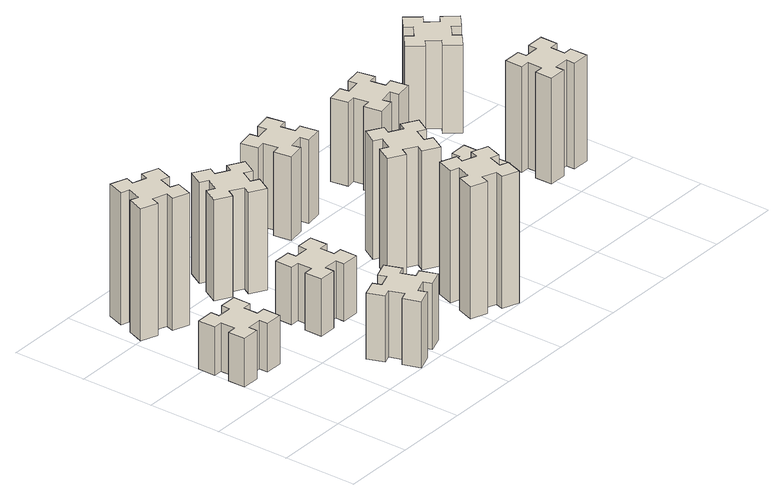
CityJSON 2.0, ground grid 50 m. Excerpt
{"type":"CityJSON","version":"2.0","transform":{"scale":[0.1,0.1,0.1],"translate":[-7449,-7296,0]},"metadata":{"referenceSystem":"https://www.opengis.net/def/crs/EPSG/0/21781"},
"CityObjects":{
"building1":{"type":"Building","attributes":{"class":"1000","function":"1000","usage":"1000","yearOfConstruction":2016,"roofType":"1000","measuredHeight":33,"storeysAboveGround":30,"storeysBelowGround":0},"geometry":[{"type":"Solid","lod":"1","boundaries":[[[[0,1,2,3,4,5,6,7,8,9,10,11,12,13,14,15,16,17,18,19]],[[17,16,20,21]],[[16,15,22,20]],[[15,14,23,22]],[[14,13,24,23]],[[13,12,25,24]],[[12,11,26,25]],[[11,10,27,26]],[[10,9,28,27]],[[9,8,29,28]],[[8,7,30,29]],[[7,6,31,30]],[[6,5,32,31]],[[5,4,33,32]],[[4,3,34,33]],[[3,2,35,34]],[[2,1,36,35]],[[1,0,37,36]],[[0,19,38,37]],[[19,18,39,38]],[[18,17,21,39]],[[24,25,26,27,28,29,30,31,32,33,34,35,36,37,38,39,21,20,22,23]]]]}]},
"building2":{"type":"Building","attributes":{"class":"1000","function":"1000","usage":"1000","yearOfConstruction":2016,"roofType":"1000","measuredHeight":90,"storeysAboveGround":30,"storeysBelowGround":0},"geometry":[{"type":"Solid","lod":"1","boundaries":[[[[40,41,42,43,44,45,46,47,48,49,50,51,52,53,54,55,56,57,58,59]],[[57,56,60,61]],[[56,55,62,60]],[[55,54,63,62]],[[54,53,64,63]],[[53,52,65,64]],[[52,51,66,65]],[[51,50,67,66]],[[50,49,68,67]],[[49,48,69,68]],[[48,47,70,69]],[[47,46,71,70]],[[46,45,72,71]],[[45,44,73,72]],[[44,43,74,73]],[[43,42,75,74]],[[42,41,76,75]],[[41,40,77,76]],[[40,59,78,77]],[[59,58,79,78]],[[58,57,61,79]],[[64,65,66,67,68,69,70,71,72,73,74,75,76,77,78,79,61,60,62,63]]]]}]},
"building3":{"type":"Building","attributes":{"class":"1000","function":"1000","usage":"1000","yearOfConstruction":2016,"roofType":"1000","measuredHeight":45,"storeysAboveGround":30,"storeysBelowGround":0},"geometry":[{"type":"Solid","lod":"1","boundaries":[[[[80,81,82,83,84,85,86,87,88,89,90,91,92,93,94,95,96,97,98,99]],[[97,96,100,101]],[[96,95,102,100]],[[95,94,103,102]],[[94,93,104,103]],[[93,92,105,104]],[[92,91,106,105]],[[91,90,107,106]],[[90,89,108,107]],[[89,88,109,108]],[[88,87,110,109]],[[87,86,111,110]],[[86,85,112,111]],[[85,84,113,112]],[[84,83,114,113]],[[83,82,115,114]],[[82,81,116,115]],[[81,80,117,116]],[[80,99,118,117]],[[99,98,119,118]],[[98,97,101,119]],[[104,105,106,107,108,109,110,111,112,113,114,115,116,117,118,119,101,100,102,103]]]]}]},
"building4":{"type":"Building","attributes":{"class":"1000","function":"1000","usage":"1000","yearOfConstruction":2016,"roofType":"1000","measuredHeight":39,"storeysAboveGround":30,"storeysBelowGround":0},"geometry":[{"type":"Solid","lod":"1","boundaries":[[[[120,121,122,123,124,125,126,127,128,129,130,131,132,133,134,135,136,137,138,139]],[[137,136,140,141]],[[136,135,142,140]],[[135,134,143,142]],[[134,133,144,143]],[[133,132,145,144]],[[132,131,146,145]],[[131,130,147,146]],[[130,129,148,147]],[[129,128,149,148]],[[128,127,150,149]],[[127,126,151,150]],[[126,125,152,151]],[[125,124,153,152]],[[124,123,154,153]],[[123,122,155,154]],[[122,121,156,155]],[[121,120,157,156]],[[120,139,158,157]],[[139,138,159,158]],[[138,137,141,159]],[[144,145,146,147,148,149,150,151,152,153,154,155,156,157,158,159,141,140,142,143]]]]}]},
"building5":{"type":"Building","attributes":{"class":"1000","function":"1000","usage":"1000","yearOfConstruction":2016,"roofType":"1000","measuredHeight":69,"storeysAboveGround":30,"storeysBelowGround":0},"geometry":[{"type":"Solid","lod":"1","boundaries":[[[[160,161,162,163,164,165,166,167,168,169,170,171,172,173,174,175,176,177,178,179]],[[177,176,180,181]],[[176,175,182,180]],[[175,174,183,182]],[[174,173,184,183]],[[173,172,185,184]],[[172,171,186,185]],[[171,170,187,186]],[[170,169,188,187]],[[169,168,189,188]],[[168,167,190,189]],[[167,166,191,190]],[[166,165,192,191]],[[165,164,193,192]],[[164,163,194,193]],[[163,162,195,194]],[[162,161,196,195]],[[161,160,197,196]],[[160,179,198,197]],[[179,178,199,198]],[[178,177,181,199]],[[184,185,186,187,188,189,190,191,192,193,194,195,196,197,198,199,181,180,182,183]]]]}]},
"building6":{"type":"Building","attributes":{"class":"1000","function":"1000","usage":"1000","yearOfConstruction":2016,"roofType":"1000","measuredHeight":90,"storeysAboveGround":30,"storeysBelowGround":0},"geometry":[{"type":"Solid","lod":"1","boundaries":[[[[200,201,202,203,204,205,206,207,208,209,210,211,212,213,214,215,216,217,218,219]],[[217,216,220,221]],[[216,215,222,220]],[[215,214,223,222]],[[214,213,224,223]],[[213,212,225,224]],[[212,211,226,225]],[[211,210,227,226]],[[210,209,228,227]],[[209,208,229,228]],[[208,207,230,229]],[[207,206,231,230]],[[206,205,232,231]],[[205,204,233,232]],[[204,203,234,233]],[[203,202,235,234]],[[202,201,236,235]],[[201,200,237,236]],[[200,219,238,237]],[[219,218,239,238]],[[218,217,221,239]],[[224,225,226,227,228,229,230,231,232,233,234,235,236,237,238,239,221,220,222,223]]]]}]},
"building7":{"type":"Building","attributes":{"class":"1000","function":"1000","usage":"1000","yearOfConstruction":2016,"roofType":"1000","measuredHeight":81,"storeysAboveGround":30,"storeysBelowGround":0},"geometry":[{"type":"Solid","lod":"1","boundaries":[[[[240,241,242,243,244,245,246,247,248,249,250,251,252,253,254,255,256,257,258,259]],[[257,256,260,261]],[[256,255,262,260]],[[255,254,263,262]],[[254,253,264,263]],[[253,252,265,264]],[[252,251,266,265]],[[251,250,267,266]],[[250,249,268,267]],[[249,248,269,268]],[[248,247,270,269]],[[247,246,271,270]],[[246,245,272,271]],[[245,244,273,272]],[[244,243,274,273]],[[243,242,275,274]],[[242,241,276,275]],[[241,240,277,276]],[[240,259,278,277]],[[259,258,279,278]],[[258,257,261,279]],[[264,265,266,267,268,269,270,271,272,273,274,275,276,277,278,279,261,260,262,263]]]]}]},
"building8":{"type":"Building","attributes":{"class":"1000","function":"1000","usage":"1000","yearOfConstruction":2016,"roofType":"1000","measuredHeight":57,"storeysAboveGround":30,"storeysBelowGround":0},"geometry":[{"type":"Solid","lod":"1","boundaries":[[[[280,281,282,283,284,285,286,287,288,289,290,291,292,293,294,295,296,297,298,299]],[[297,296,300,301]],[[296,295,302,300]],[[295,294,303,302]],[[294,293,304,303]],[[293,292,305,304]],[[292,291,306,305]],[[291,290,307,306]],[[290,289,308,307]],[[289,288,309,308]],[[288,287,310,309]],[[287,286,311,310]],[[286,285,312,311]],[[285,284,313,312]],[[284,283,314,313]],[[283,282,315,314]],[[282,281,316,315]],[[281,280,317,316]],[[280,299,318,317]],[[299,298,319,318]],[[298,297,301,319]],[[304,305,306,307,308,309,310,311,312,313,314,315,316,317,318,319,301,300,302,303]]]]}]},
"building9":{"type":"Building","attributes":{"class":"1000","function":"1000","usage":"1000","yearOfConstruction":2016,"roofType":"1000","measuredHeight":33,"storeysAboveGround":30,"storeysBelowGround":0},"geometry":[{"type":"Solid","lod":"1","boundaries":[[[[320,321,322,323,324,325,326,327,328,329,330,331,332,333,334,335,336,337,338,339]],[[337,336,340,341]],[[336,335,342,340]],[[335,334,343,342]],[[334,333,344,343]],[[333,332,345,344]],[[332,331,346,345]],[[331,330,347,346]],[[330,329,348,347]],[[329,328,349,348]],[[328,327,350,349]],[[327,326,351,350]],[[326,325,352,351]],[[325,324,353,352]],[[324,323,354,353]],[[323,322,355,354]],[[322,321,356,355]],[[321,320,357,356]],[[320,339,358,357]],[[339,338,359,358]],[[338,337,341,359]],[[344,345,346,347,348,349,350,351,352,353,354,355,356,357,358,359,341,340,342,343]]]]}]},
"building10":{"type":"Building","attributes":{"class":"1000","function":"1000","usage":"1000","yearOfConstruction":2016,"roofType":"1000","measuredHeight":57,"storeysAboveGround":30,"storeysBelowGround":0},"geometry":[{"type":"Solid","lod":"1","boundaries":[[[[360,361,362,363,364,365,366,367,368,369,370,371,372,373,374,375,376,377,378,379]],[[377,376,380,381]],[[376,375,382,380]],[[375,374,383,382]],[[374,373,384,383]],[[373,372,385,384]],[[372,371,386,385]],[[371,370,387,386]],[[370,369,388,387]],[[369,368,389,388]],[[368,367,390,389]],[[367,366,391,390]],[[366,365,392,391]],[[365,364,393,392]],[[364,363,394,393]],[[363,362,395,394]],[[362,361,396,395]],[[361,360,397,396]],[[360,379,398,397]],[[379,378,399,398]],[[378,377,381,399]],[[384,385,386,387,388,389,390,391,392,393,394,395,396,397,398,399,381,380,382,383]]]]}]},
"building11":{"type":"Building","attributes":{"class":"1000","function":"1000","usage":"1000","yearOfConstruction":2016,"roofType":"1000","measuredHeight":72,"storeysAboveGround":30,"storeysBelowGround":0},"geometry":[{"type":"Solid","lod":"1","boundaries":[[[[400,401,402,403,404,405,406,407,408,409,410,411,412,413,414,415,416,417,418,419]],[[417,416,420,421]],[[416,415,422,420]],[[415,414,423,422]],[[414,413,424,423]],[[413,412,425,424]],[[412,411,426,425]],[[411,410,427,426]],[[410,409,428,427]],[[409,408,429,428]],[[408,407,430,429]],[[407,406,431,430]],[[406,405,432,431]],[[405,404,433,432]],[[404,403,434,433]],[[403,402,435,434]],[[402,401,436,435]],[[401,400,437,436]],[[400,419,438,437]],[[419,418,439,438]],[[418,417,421,439]],[[424,425,426,427,428,429,430,431,432,433,434,435,436,437,438,439,421,420,422,423]]]]}]},
"building12":{"type":"Building","attributes":{"class":"1000","function":"1000","usage":"1000","yearOfConstruction":2016,"roofType":"1000","measuredHeight":60,"storeysAboveGround":30,"storeysBelowGround":0},"geometry":[{"type":"Solid","lod":"1","boundaries":[[[[440,441,442,443,444,445,446,447,448,449,450,451,452,453,454,455,456,457,458,459]],[[457,456,460,461]],[[456,455,462,460]],[[455,454,463,462]],[[454,453,464,463]],[[453,452,465,464]],[[452,451,466,465]],[[451,450,467,466]],[[450,449,468,467]],[[449,448,469,468]],[[448,447,470,469]],[[447,446,471,470]],[[446,445,472,471]],[[445,444,473,472]],[[444,443,474,473]],[[443,442,475,474]],[[442,441,476,475]],[[441,440,477,476]],[[440,459,478,477]],[[459,458,479,478]],[[458,457,461,479]],[[464,465,466,467,468,469,470,471,472,473,474,475,476,477,478,479,461,460,462,463]]]]}]}
},
"vertices":[
[285,815,0],[285,915,0],[345,915,0],[345,1035,0],[225,1035,0],[225,975,0],[125,975,0],[125,1035,0],[5,1035,0],[5,915,0],[65,915,0],[65,815,0],[5,815,0],[5,695,0],[125,695,0],[125,755,0],[225,755,0],[225,695,0],[345,695,0],[345,815,0],[225,755,330],[225,695,330],[125,755,330],[125,695,330],[5,695,330],[5,815,330],[65,815,330],[65,915,330],[5,915,330],[5,1035,330],[125,1035,330],[125,975,330],[225,975,330],[225,1035,330],[345,1035,330],[345,915,330],[285,915,330],[285,815,330],[345,815,330],[345,695,330],
[191,1519,0],[285,1485,0],[264,1429,0],[377,1387,0],[418,1500,0],[362,1521,0],[396,1615,0],[452,1594,0],[493,1707,0],[380,1748,0],[360,1692,0],[266,1726,0],[287,1782,0],[174,1823,0],[133,1710,0],[189,1690,0],[155,1596,0],[99,1617,0],[57,1504,0],[170,1463,0],[155,1596,900],[99,1617,900],[189,1690,900],[133,1710,900],[174,1823,900],[287,1782,900],[266,1726,900],[360,1692,900],[380,1748,900],[493,1707,900],[452,1594,900],[396,1615,900],[362,1521,900],[418,1500,900],[377,1387,900],[264,1429,900],[285,1485,900],[191,1519,900],[170,1463,900],[57,1504,900],
[795,235,0],[829,141,0],[773,120,0],[814,7,0],[927,49,0],[906,105,0],[1000,139,0],[1020,83,0],[1133,124,0],[1092,237,0],[1036,216,0],[1002,310,0],[1058,330,0],[1017,443,0],[904,402,0],[925,346,0],[831,312,0],[810,368,0],[697,327,0],[739,214,0],[831,312,450],[810,368,450],[925,346,450],[904,402,450],[1017,443,450],[1058,330,450],[1002,310,450],[1036,216,450],[1092,237,450],[1133,124,450],[1020,83,450],[1000,139,450],[906,105,450],[927,49,450],[814,7,450],[773,120,450],[829,141,450],[795,235,450],[739,214,450],[697,327,450],
[805,915,0],[805,815,0],[745,815,0],[745,695,0],[865,695,0],[865,755,0],[965,755,0],[965,695,0],[1085,695,0],[1085,815,0],[1025,815,0],[1025,915,0],[1085,915,0],[1085,1035,0],[965,1035,0],[965,975,0],[865,975,0],[865,1035,0],[745,1035,0],[745,915,0],[865,975,390],[865,1035,390],[965,975,390],[965,1035,390],[1085,1035,390],[1085,915,390],[1025,915,390],[1025,815,390],[1085,815,390],[1085,695,390],[965,695,390],[965,755,390],[865,755,390],[865,695,390],[745,695,390],[745,815,390],[805,815,390],[805,915,390],[745,915,390],[745,1035,390],
[986,1407,0],[1036,1494,0],[1088,1464,0],[1148,1568,0],[1044,1628,0],[1014,1576,0],[927,1626,0],[957,1678,0],[853,1738,0],[793,1634,0],[845,1604,0],[795,1517,0],[743,1547,0],[683,1443,0],[787,1383,0],[817,1435,0],[904,1385,0],[874,1333,0],[978,1273,0],[1038,1377,0],[904,1385,690],[874,1333,690],[817,1435,690],[787,1383,690],[683,1443,690],[743,1547,690],[795,1517,690],[845,1604,690],[793,1634,690],[853,1738,690],[957,1678,690],[927,1626,690],[1014,1576,690],[1044,1628,690],[1148,1568,690],[1088,1464,690],[1036,1494,690],[986,1407,690],[1038,1377,690],[978,1273,690],
[1740,312,0],[1646,346,0],[1667,402,0],[1554,443,0],[1513,330,0],[1569,310,0],[1535,216,0],[1479,237,0],[1437,124,0],[1550,83,0],[1571,139,0],[1665,105,0],[1644,49,0],[1757,7,0],[1798,120,0],[1742,141,0],[1776,235,0],[1832,214,0],[1873,327,0],[1760,368,0],[1776,235,900],[1832,214,900],[1742,141,900],[1798,120,900],[1757,7,900],[1644,49,900],[1665,105,900],[1571,139,900],[1550,83,900],[1437,124,900],[1479,237,900],[1535,216,900],[1569,310,900],[1513,330,900],[1554,443,900],[1667,402,900],[1646,346,900],[1740,312,900],[1760,368,900],[1873,327,900],
[1854,936,0],[1767,986,0],[1797,1038,0],[1693,1098,0],[1633,994,0],[1685,964,0],[1635,877,0],[1583,907,0],[1523,803,0],[1627,743,0],[1657,795,0],[1744,745,0],[1714,693,0],[1818,633,0],[1878,737,0],[1826,767,0],[1876,854,0],[1928,824,0],[1988,928,0],[1884,988,0],[1876,854,810],[1928,824,810],[1826,767,810],[1878,737,810],[1818,633,810],[1714,693,810],[1744,745,810],[1657,795,810],[1627,743,810],[1523,803,810],[1583,907,810],[1635,877,810],[1685,964,810],[1633,994,810],[1693,1098,810],[1797,1038,810],[1767,986,810],[1854,936,810],[1884,988,810],[1988,928,810],
[1538,1735,0],[1556,1637,0],[1497,1627,0],[1517,1508,0],[1636,1529,0],[1625,1588,0],[1724,1606,0],[1734,1547,0],[1852,1567,0],[1831,1686,0],[1772,1675,0],[1755,1774,0],[1814,1784,0],[1793,1902,0],[1675,1881,0],[1685,1822,0],[1587,1805,0],[1577,1864,0],[1458,1843,0],[1479,1725,0],[1587,1805,570],[1577,1864,570],[1685,1822,570],[1675,1881,570],[1793,1902,570],[1814,1784,570],[1755,1774,570],[1772,1675,570],[1831,1686,570],[1852,1567,570],[1734,1547,570],[1724,1606,570],[1625,1588,570],[1636,1529,570],[1517,1508,570],[1497,1627,570],[1556,1637,570],[1538,1735,570],[1479,1725,570],[1458,1843,570],
[2345,755,0],[2445,755,0],[2445,695,0],[2565,695,0],[2565,815,0],[2505,815,0],[2505,915,0],[2565,915,0],[2565,1035,0],[2445,1035,0],[2445,975,0],[2345,975,0],[2345,1035,0],[2225,1035,0],[2225,915,0],[2285,915,0],[2285,815,0],[2225,815,0],[2225,695,0],[2345,695,0],[2285,815,330],[2225,815,330],[2285,915,330],[2225,915,330],[2225,1035,330],[2345,1035,330],[2345,975,330],[2445,975,330],[2445,1035,330],[2565,1035,330],[2565,915,330],[2505,915,330],[2505,815,330],[2565,815,330],[2565,695,330],[2445,695,330],[2445,755,330],[2345,755,330],[2345,695,330],[2225,695,330],
[2512,1575,0],[2495,1674,0],[2554,1684,0],[2533,1802,0],[2415,1781,0],[2425,1722,0],[2327,1705,0],[2317,1764,0],[2198,1743,0],[2219,1625,0],[2278,1635,0],[2296,1537,0],[2237,1527,0],[2257,1408,0],[2376,1429,0],[2365,1488,0],[2464,1506,0],[2474,1447,0],[2592,1467,0],[2571,1586,0],[2464,1506,570],[2474,1447,570],[2365,1488,570],[2376,1429,570],[2257,1408,570],[2237,1527,570],[2296,1537,570],[2278,1635,570],[2219,1625,570],[2198,1743,570],[2317,1764,570],[2327,1705,570],[2425,1722,570],[2415,1781,570],[2533,1802,570],[2554,1684,570],[2495,1674,570],[2512,1575,570],[2571,1586,570],[2592,1467,570],
[3185,975,0],[3085,975,0],[3085,1035,0],[2965,1035,0],[2965,915,0],[3025,915,0],[3025,815,0],[2965,815,0],[2965,695,0],[3085,695,0],[3085,755,0],[3185,755,0],[3185,695,0],[3305,695,0],[3305,815,0],[3245,815,0],[3245,915,0],[3305,915,0],[3305,1035,0],[3185,1035,0],[3245,915,720],[3305,915,720],[3245,815,720],[3305,815,720],[3305,695,720],[3185,695,720],[3185,755,720],[3085,755,720],[3085,695,720],[2965,695,720],[2965,815,720],[3025,815,720],[3025,915,720],[2965,915,720],[2965,1035,720],[3085,1035,720],[3085,975,720],[3185,975,720],[3185,1035,720],[3305,1035,720],
[3252,1738,0],[3187,1814,0],[3233,1853,0],[3156,1945,0],[3064,1868,0],[3103,1822,0],[3026,1757,0],[2988,1803,0],[2896,1726,0],[2973,1634,0],[3019,1673,0],[3083,1596,0],[3037,1558,0],[3114,1466,0],[3206,1543,0],[3168,1589,0],[3244,1653,0],[3283,1607,0],[3375,1684,0],[3298,1776,0],[3244,1653,600],[3283,1607,600],[3168,1589,600],[3206,1543,600],[3114,1466,600],[3037,1558,600],[3083,1596,600],[3019,1673,600],[2973,1634,600],[2896,1726,600],[2988,1803,600],[3026,1757,600],[3103,1822,600],[3064,1868,600],[3156,1945,600],[3233,1853,600],[3187,1814,600],[3252,1738,600],[3298,1776,600],[3375,1684,600]
]}
